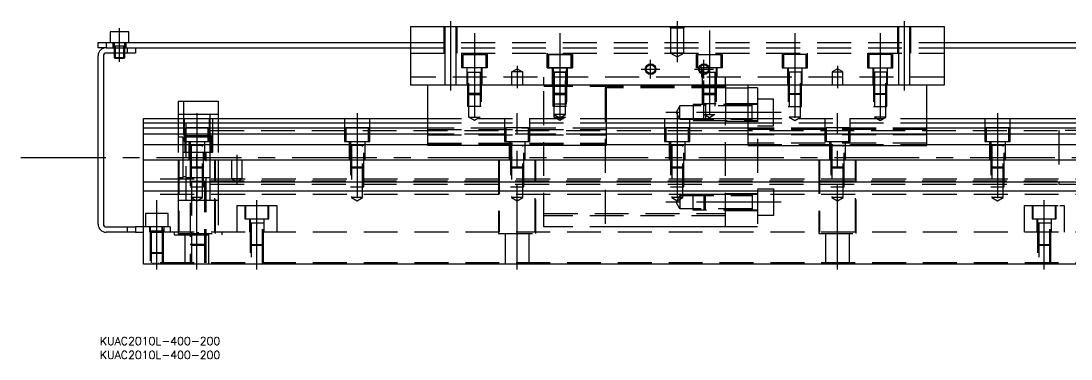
# Model space of a CAD drawing. Extents: x -29 to 639, y -285 to 112.
# Drawn here: x -28.9 to 364.5, y -284.9 to -158.5 of the extents above; entities that cross this region are included whole.
import ezdxf

# ---------------------------------------------------------------- set-up
doc = ezdxf.new("R2010")
doc.units = 0
doc.linetypes.add('CENTER', pattern=[50.8, 31.75, -6.35, 6.35, -6.35])
doc.linetypes.add('DASHED', pattern=[19.05, 12.7, -6.35])
doc.layers.get('0').update_dxf_attribs({"linetype": 'CONTINUOUS'})
doc.layers.add('CENTER', color=1, linetype='CENTER')
doc.styles.get("Standard").update_dxf_attribs({"font": 'txt.shx', "height": 3, "bigfont": 'bigfont.shx'})

# ---------------------------------------------------------------- blocks, each defined once
blk = doc.blocks.new('*U2')
at = {"color": 7, "linetype": 'CONTINUOUS'}
blk.add_text('KUAC2010L-400-200', height=3, dxfattribs=at).set_placement((0.66, -279.69))
blk = doc.blocks.new('*U3')
at = {"color": 7, "linetype": 'CONTINUOUS'}
blk.add_text('KUAC2010L-400-200', height=3, dxfattribs=at).set_placement((0.66, -284.9))

msp = doc.modelspace()

# ---------------------------------------------------------------- linework, layer by layer
at = {"color": 7, "linetype": 'CONTINUOUS'}
for p, q in [((117, -160.49), (117, -182.49)), ((117, -160.49), (317, -160.49)), ((317, -160.49), (317, -182.49)), ((11.5, -162.49), (4.5, -162.49)), ((4.5, -162.49), (4.5, -166.49)), ((11.5, -166.49), (11.5, -162.49)), ((0, -168.49), (0, -166.49)), ((0, -166.49), (3, -166.49)), ((3, -168.49), (0, -168.49)), ((3, -166.49), (3, -168.49)), ((3, -166.49), (117, -166.49)), ((3, -168.49), (11, -168.49)), ((3, -168.49), (11, -168.49)), ((11, -168.49), (117, -168.49)), ((11, -170.49), (11, -168.49)), ((14, -168.49), (14, -170.49)), ((317, -166.49), (431, -166.49)), ((317, -168.49), (423, -168.49)), ((0, -234.49), (0, -171.49)), ((2, -171.49), (2, -234.49)), ((11, -170.49), (3, -170.49)), ((6, -170.49002), (6, -172.14)), ((6, -172.14), (10, -172.14)), ((6, -172.14), (6.35, -172.49)), ((9.65, -172.49), (6.35, -172.49)), ((9.65, -172.49), (10, -172.14)), ((10, -172.14), (10, -170.49002)), ((14, -170.49), (11, -170.49)), ((317, -182.49), (117, -182.49)), ((123.5, -204.99), (123.5, -182.49)), ((190.5, -204.99), (190.5, -182.49)), ((235, -182.49), (235, -194.99)), ((235, -183.49), (243.5, -183.49)), ((243.5, -204.99), (243.5, -182.49)), ((310.5, -204.99), (310.5, -182.49)), ((30, -188.49), (45, -188.49)), ((30, -188.49), (30, -194.99)), ((45, -188.49), (45, -194.99)), ((17, -194.99), (123.5, -194.99)), ((17, -249.49), (17, -194.99)), ((17, -196.529608), (123.5, -196.529608)), ((190.5, -194.99), (243.5, -194.99)), ((190.5, -196.529608), (243.5, -196.529608)), ((310.5, -194.99), (417, -194.99)), ((310.5, -196.529608), (417, -196.529608)), ((123.5, -198.61154), (17, -198.61154)), ((243.5, -198.61154), (190.5, -198.61154)), ((417, -198.61154), (310.5, -198.61154)), ((123.5, -200.826666), (17, -200.826666)), ((243.5, -200.826666), (190.5, -200.826666)), ((417, -200.826666), (310.5, -200.826666)), ((17, -204.671934), (123.5, -204.671934)), ((190.5, -204.99), (123.5, -204.99)), ((190.5, -204.671934), (243.5, -204.671934)), ((243.5, -204.99), (310.5, -204.99)), ((310.5, -204.671934), (417, -204.671934)), ((417, -210.49), (17, -210.49)), ((417, -218.79), (17, -218.79)), ((417, -222.19), (17, -222.19)), ((3, -235.49), (11, -235.49)), ((11, -237.49), (11, -235.49)), ((11, -235.49), (14, -235.49)), ((14, -235.49), (14, -237.49)), ((17, -235.49), (14, -235.49)), ((11, -237.49), (3, -237.49)), ((14, -237.49), (11, -237.49)), ((14, -237.49), (17, -237.49)), ((417, -249.49), (17, -249.49))]:
    msp.add_line(p, q, dxfattribs=at)
at = {"color": 3, "linetype": 'DASHED'}
for p, q in [((129.500006, -160.49), (129.500006, -170.49)), ((129.9, -160.49), (129.9, -170.49)), ((134.1, -170.49), (134.1, -160.49)), ((134.499994, -170.49), (134.499994, -160.49)), ((214.5, -160.99), (214, -160.49)), ((214.5, -160.99), (214.5, -170.49)), ((214.5, -160.99), (219.5, -160.99)), ((219.5, -160.99), (220, -160.49)), ((219.5, -170.49), (219.5, -160.99)), ((299.500006, -160.49), (299.500006, -170.49)), ((299.9, -160.49), (299.9, -170.49)), ((304.1, -170.49), (304.1, -160.49)), ((304.499994, -170.49), (304.499994, -160.49)), ((5.5, -166.49), (5.5, -168.49)), ((10.000006, -167.89), (5.999994, -167.89)), ((6, -166.49), (6, -170.49)), ((6.000006, -166.49), (6.000006, -170.49)), ((6.35, -167.89), (6.35, -170.49)), ((9.65, -170.49), (9.65, -167.89)), ((9.999994, -170.49), (9.999994, -168.49)), ((10, -170.49), (10, -166.49)), ((10.5, -168.49), (10.5, -166.49)), ((117, -166.49), (317, -166.49)), ((117, -168.49), (317, -168.49)), ((117, -170.49), (317, -170.49)), ((129.9, -170.49), (129.9, -182.49)), ((134.1, -182.49), (134.1, -170.49)), ((136.25, -175.99), (136.25, -170.49)), ((136.75, -170.99), (145.25, -170.99)), ((136.75, -175.99), (136.75, -170.99)), ((145.25, -170.99), (145.25, -175.99)), ((145.75, -170.49), (145.75, -175.99)), ((168.25, -170.49), (168.25, -175.99)), ((168.25, -175.99), (168.25, -170.49)), ((177.25, -170.99), (168.75, -170.99)), ((168.75, -170.99), (168.75, -175.99)), ((168.75, -170.99), (177.25, -170.99)), ((168.75, -175.99), (168.75, -170.99)), ((177.25, -175.99), (177.25, -170.99)), ((177.25, -170.99), (177.25, -175.99)), ((177.75, -175.99), (177.75, -170.49)), ((177.75, -170.49), (177.75, -175.99)), ((219.5, -170.49), (214.5, -170.49)), ((214.5, -170.49), (217, -171.933376)), ((217, -171.933376), (219.5, -170.49)), ((224.25, -175.99), (224.25, -170.49)), ((224.75, -170.99), (233.25, -170.99)), ((224.75, -175.99), (224.75, -170.99)), ((233.25, -170.99), (233.25, -175.99)), ((233.75, -170.49), (233.75, -175.99)), ((256.25, -170.49), (256.25, -175.99)), ((265.25, -170.99), (256.75, -170.99)), ((256.75, -170.99), (256.75, -175.99)), ((265.25, -175.99), (265.25, -170.99)), ((265.75, -175.99), (265.75, -170.49)), ((288.25, -170.49), (288.25, -175.99)), ((297.25, -170.99), (288.75, -170.99)), ((288.75, -170.99), (288.75, -175.99)), ((297.25, -175.99), (297.25, -170.99)), ((297.75, -175.99), (297.75, -170.49)), ((299.9, -170.49), (299.9, -182.49)), ((304.1, -182.49), (304.1, -170.49)), ((145.75, -175.99), (136.25, -175.99)), ((138.25, -182.49), (138.25, -175.99)), ((138.500006, -190.49), (138.500006, -175.99)), ((143.499994, -175.99), (143.499994, -190.49)), ((143.75, -175.99), (143.75, -182.49)), ((155, -177.49), (157, -176.3353)), ((157, -176.3353), (159, -177.49)), ((168.25, -175.99), (177.75, -175.99)), ((177.75, -175.99), (168.25, -175.99)), ((170.25, -175.99), (170.25, -179.49)), ((170.25, -182.49), (170.25, -175.99)), ((170.500006, -175.99), (170.500006, -189.49)), ((170.500006, -190.49), (170.500006, -175.99)), ((175.499994, -189.49), (175.499994, -175.99)), ((175.499994, -175.99), (175.499994, -190.49)), ((175.75, -179.49), (175.75, -175.99)), ((175.75, -175.99), (175.75, -182.49)), ((233.75, -175.99), (224.25, -175.99)), ((226.25, -179.49), (226.25, -175.99)), ((226.500006, -189.49), (226.500006, -175.99)), ((231.499994, -175.99), (231.499994, -189.49)), ((231.75, -175.99), (231.75, -179.49)), ((256.25, -175.99), (265.75, -175.99)), ((258.25, -175.99), (258.25, -182.49)), ((258.500006, -175.99), (258.500006, -190.49)), ((263.499994, -190.49), (263.499994, -175.99)), ((263.75, -182.49), (263.75, -175.99)), ((277, -176.3353), (275, -177.49)), ((279, -177.49), (277, -176.3353)), ((288.25, -175.99), (297.75, -175.99)), ((290.25, -175.99), (290.25, -182.49)), ((290.500006, -175.99), (290.500006, -190.49)), ((295.499994, -190.49), (295.499994, -175.99)), ((295.75, -182.49), (295.75, -175.99)), ((317, -179.49), (117, -179.49)), ((138.499994, -177.59), (143.500006, -177.59)), ((138.9, -194.49), (138.9, -177.59)), ((143.1, -177.59), (143.1, -194.49)), ((157, -177.49), (155, -177.49)), ((155, -182.49), (155, -177.49)), ((159, -177.49), (157, -177.49)), ((159, -177.49), (159, -182.49)), ((167, -182.49), (167, -179.49)), ((175.500006, -177.59), (170.499994, -177.59)), ((175.500006, -177.59), (170.499994, -177.59)), ((170.499994, -177.59), (175.500006, -177.59)), ((170.9, -177.59), (170.9, -193.49)), ((170.9, -194.49), (170.9, -177.59)), ((175.1, -193.49), (175.1, -177.59)), ((175.1, -177.59), (175.1, -194.49)), ((226.499994, -177.59), (231.500006, -177.59)), ((226.499994, -177.59), (231.500006, -177.59)), ((226.9, -193.49), (226.9, -177.59)), ((231.1, -177.59), (231.1, -193.49)), ((235, -182.49), (235, -179.49)), ((263.500006, -177.59), (258.499994, -177.59)), ((258.9, -177.59), (258.9, -194.49)), ((263.1, -194.49), (263.1, -177.59)), ((275, -177.49), (277, -177.49)), ((275, -177.49), (275, -182.49)), ((277, -177.49), (279, -177.49)), ((279, -182.49), (279, -177.49)), ((295.500006, -177.59), (290.499994, -177.59)), ((290.9, -177.59), (290.9, -194.49)), ((295.1, -194.49), (295.1, -177.59)), ((167, -235.49), (167, -182.49)), ((235, -182.99), (167, -182.99)), ((190, -183.49), (190, -235.49)), ((235, -183.49), (190, -183.49)), ((247, -183.49), (243.5, -183.49)), ((247, -183.49), (247, -235.49)), ((32, -188.49), (32, -207.49)), ((43, -207.49), (43, -188.49)), ((143.5, -185.59), (138.5, -185.59)), ((138.9, -185.99), (138.5, -185.59)), ((138.9, -185.99), (143.1, -185.99)), ((143.5, -185.59), (143.1, -185.99)), ((170.5, -185.59), (175.5, -185.59)), ((170.5, -185.59), (170.9, -185.99)), ((175.5, -185.59), (170.5, -185.59)), ((170.9, -185.99), (170.5, -185.59)), ((175.1, -185.99), (170.9, -185.99)), ((170.9, -185.99), (175.1, -185.99)), ((175.1, -185.99), (175.5, -185.59)), ((175.5, -185.59), (175.1, -185.99)), ((231.5, -185.59), (226.5, -185.59)), ((226.9, -185.99), (226.5, -185.59)), ((226.9, -185.99), (231.1, -185.99)), ((231.5, -185.59), (231.1, -185.99)), ((253, -187.74), (247, -187.74)), ((253, -197.74), (253, -187.74)), ((258.5, -185.59), (263.5, -185.59)), ((258.5, -185.59), (258.9, -185.99)), ((263.1, -185.99), (258.9, -185.99)), ((263.1, -185.99), (263.5, -185.59)), ((290.5, -185.59), (295.5, -185.59)), ((290.5, -185.59), (290.9, -185.99)), ((295.1, -185.99), (290.9, -185.99)), ((295.1, -185.99), (295.5, -185.59)), ((143.499994, -190.49), (138.500006, -190.49)), ((170.500006, -189.49), (175.499994, -189.49)), ((175.499994, -190.49), (170.500006, -190.49)), ((218, -190.24), (216.556624, -192.74)), ((216.556624, -192.74), (218, -195.24)), ((218, -195.24), (218, -190.24)), ((245, -190.24), (218, -190.24)), ((223, -189.740006), (223, -195.739994)), ((247, -189.740006), (223, -189.740006)), ((231.499994, -189.49), (226.500006, -189.49)), ((227.5, -189.74), (227, -190.24)), ((227, -195.24), (227, -190.24)), ((227.5, -189.74), (227.5, -195.74)), ((247, -189.49), (235, -189.49)), ((245, -195.740006), (245, -189.739994)), ((258.500006, -190.49), (263.499994, -190.49)), ((290.500006, -190.49), (295.499994, -190.49)), ((33, -193.49), (30, -193.49)), ((30, -194.99), (30, -210.49)), ((32.25, -194.99), (32.25, -203.49)), ((33, -209.49), (33, -193.49)), ((42, -193.49), (33, -193.49)), ((41.75, -203.49), (41.75, -194.99)), ((42, -194.99), (42, -193.49)), ((45, -193.49), (42, -193.49)), ((42, -201.49), (42, -194.99)), ((45, -194.99), (45, -210.49)), ((92.25, -194.99), (92.25, -203.49)), ((101.75, -203.49), (101.75, -194.99)), ((123.5, -194.99), (190.5, -194.99)), ((123.5, -196.529608), (190.5, -196.529608)), ((138.9, -194.49), (143.1, -194.49)), ((141, -195.702436), (138.9, -194.49)), ((143.1, -194.49), (141, -195.702436)), ((152.25, -194.99), (152.25, -203.49)), ((161.75, -203.49), (161.75, -194.99)), ((175.1, -193.49), (170.9, -193.49)), ((170.9, -193.49), (173, -194.702436)), ((170.9, -194.49), (175.1, -194.49)), ((173, -195.702436), (170.9, -194.49)), ((173, -194.702436), (175.1, -193.49)), ((175.1, -194.49), (173, -195.702436)), ((212.25, -194.99), (212.25, -203.49)), ((218, -195.24), (245, -195.24)), ((221.75, -203.49), (221.75, -194.99)), ((223, -195.739994), (247, -195.739994)), ((226.9, -193.49), (231.1, -193.49)), ((229, -194.702436), (226.9, -193.49)), ((227, -195.24), (227.5, -195.74)), ((231.1, -193.49), (229, -194.702436)), ((235, -235.49), (235, -194.99)), ((235, -195.99), (247, -195.99)), ((243.5, -194.99), (310.5, -194.99)), ((243.5, -196.529608), (310.5, -196.529608)), ((263.1, -194.49), (258.9, -194.49)), ((258.9, -194.49), (261, -195.702436)), ((261, -195.702436), (263.1, -194.49)), ((272.25, -194.99), (272.25, -203.49)), ((281.75, -203.49), (281.75, -194.99)), ((295.1, -194.49), (290.9, -194.49)), ((290.9, -194.49), (293, -195.702436)), ((293, -195.702436), (295.1, -194.49)), ((332.25, -194.99), (332.25, -203.49)), ((341.75, -203.49), (341.75, -194.99)), ((41.25, -198.49), (32.75, -198.49)), ((32.75, -198.49), (32.75, -203.49)), ((41.25, -203.49), (41.25, -198.49)), ((42, -199.489994), (360, -199.489994)), ((101.25, -198.49), (92.75, -198.49)), ((92.75, -198.49), (92.75, -203.49)), ((101.25, -203.49), (101.25, -198.49)), ((190.5, -198.61154), (123.5, -198.61154)), ((123.5, -199.01668), (190.5, -199.01668)), ((161.25, -198.49), (152.75, -198.49)), ((152.75, -198.49), (152.75, -203.49)), ((161.25, -203.49), (161.25, -198.49)), ((221.25, -198.49), (212.75, -198.49)), ((212.75, -198.49), (212.75, -203.49)), ((221.25, -203.49), (221.25, -198.49)), ((310.5, -198.61154), (243.5, -198.61154)), ((310.5, -199.01668), (243.5, -199.01668)), ((247, -197.74), (253, -197.74)), ((281.25, -198.49), (272.75, -198.49)), ((272.75, -198.49), (272.75, -203.49)), ((281.25, -203.49), (281.25, -198.49)), ((341.25, -198.49), (332.75, -198.49)), ((332.75, -198.49), (332.75, -203.49)), ((341.25, -203.49), (341.25, -198.49)), ((360, -199.49), (359.995, -199.49)), ((360, -199.489994), (360, -219.49)), ((375, -199.49), (360, -199.49)), ((360.005, -199.49), (360, -199.49)), ((360, -199.490502), (360, -199.49)), ((31.85, -201.99), (30, -201.99)), ((31.85, -209.49), (31.85, -201.99)), ((33, -202.34), (31.85, -202.34)), ((32.25, -203.49), (41.75, -203.49)), ((41.25, -201.49), (32.5, -201.49)), ((32.5, -201.49), (32.5, -207.49)), ((41.25, -201.99), (33, -201.99)), ((34, -203.49), (34, -210.49)), ((34.500006, -203.49), (34.500006, -220.49)), ((39.499994, -220.49), (39.499994, -203.49)), ((40, -210.49), (40, -203.49)), ((42.5, -201.49), (41.25, -201.49)), ((42, -201.99), (41.25, -201.99)), ((42, -200.739994), (360, -200.739994)), ((42, -207.49), (42, -201.49)), ((42.5, -207.49), (42.5, -201.49)), ((92.25, -203.49), (101.75, -203.49)), ((94, -203.49), (94, -210.49)), ((94.500006, -203.49), (94.500006, -220.49)), ((99.499994, -220.49), (99.499994, -203.49)), ((100, -210.49), (100, -203.49)), ((190.5, -200.826666), (123.5, -200.826666)), ((123.5, -201.07), (190.5, -201.07)), ((123.5, -204.167372), (190.5, -204.167372)), ((152.25, -203.49), (161.75, -203.49)), ((154, -203.49), (154, -210.49)), ((154.500006, -203.49), (154.500006, -220.49)), ((159.499994, -220.49), (159.499994, -203.49)), ((160, -210.49), (160, -203.49)), ((212.25, -203.49), (221.75, -203.49)), ((214, -203.49), (214, -210.49)), ((214.500006, -203.49), (214.500006, -220.49)), ((219.499994, -220.49), (219.499994, -203.49)), ((220, -210.49), (220, -203.49)), ((310.5, -200.826666), (243.5, -200.826666)), ((310.5, -201.07), (243.5, -201.07)), ((310.5, -204.167372), (243.5, -204.167372)), ((272.25, -203.49), (281.75, -203.49)), ((274, -203.49), (274, -210.49)), ((274.500006, -203.49), (274.500006, -220.49)), ((279.499994, -220.49), (279.499994, -203.49)), ((280, -210.49), (280, -203.49)), ((332.25, -203.49), (341.75, -203.49)), ((334, -203.49), (334, -210.49)), ((334.500006, -203.49), (334.500006, -220.49)), ((339.499994, -220.49), (339.499994, -203.49)), ((340, -210.49), (340, -203.49)), ((32, -207.49), (43, -207.49)), ((39.500006, -205.09), (34.499994, -205.09)), ((34.500006, -207.49), (34.500006, -248.99)), ((34.9, -205.09), (34.9, -224.49)), ((39.1, -224.49), (39.1, -205.09)), ((40.499994, -248.99), (40.499994, -207.49)), ((42, -209.49), (42, -207.49)), ((99.500006, -205.09), (94.499994, -205.09)), ((94.9, -205.09), (94.9, -224.49)), ((99.1, -224.49), (99.1, -205.09)), ((123.5, -204.671934), (190.5, -204.671934)), ((159.500006, -205.09), (154.499994, -205.09)), ((154.9, -205.09), (154.9, -224.49)), ((159.1, -224.49), (159.1, -205.09)), ((219.500006, -205.09), (214.499994, -205.09)), ((214.9, -205.09), (214.9, -224.49)), ((219.1, -224.49), (219.1, -205.09)), ((243.5, -204.671934), (310.5, -204.671934)), ((279.500006, -205.09), (274.499994, -205.09)), ((274.9, -205.09), (274.9, -224.49)), ((279.1, -224.49), (279.1, -205.09)), ((339.500006, -205.09), (334.499994, -205.09)), ((334.9, -205.09), (334.9, -224.49)), ((339.1, -224.49), (339.1, -205.09)), ((30, -210.49), (30, -218.79)), ((30, -210.49), (30, -237.99)), ((30.291796, -210.49), (30.291796, -237.49)), ((31.85, -216.99), (31.85, -209.49)), ((33, -225.49), (33, -209.49)), ((42, -210.49), (42, -209.49)), ((42, -218.79), (42, -210.49)), ((43.708204, -237.49), (43.708204, -210.49)), ((44, -237.99), (44, -210.49)), ((45, -210.49), (45, -218.79)), ((50, -210.49), (50, -217.49)), ((54, -217.49), (54, -210.49)), ((150, -210.49), (150, -237.99)), ((150.291796, -210.49), (150.291796, -237.49)), ((163.708204, -237.49), (163.708204, -210.49)), ((164, -237.99), (164, -210.49)), ((270, -210.49), (270, -237.99)), ((270.291796, -210.49), (270.291796, -237.49)), ((283.708204, -237.49), (283.708204, -210.49)), ((284, -237.99), (284, -210.49)), ((34.5, -213.09), (39.5, -213.09)), ((34.5, -213.09), (34.9, -213.49)), ((39.1, -213.49), (34.9, -213.49)), ((39.1, -213.49), (39.5, -213.09)), ((94.5, -213.09), (99.5, -213.09)), ((94.5, -213.09), (94.9, -213.49)), ((99.1, -213.49), (94.9, -213.49)), ((99.1, -213.49), (99.5, -213.09)), ((154.5, -213.09), (159.5, -213.09)), ((154.5, -213.09), (154.9, -213.49)), ((159.1, -213.49), (154.9, -213.49)), ((159.1, -213.49), (159.5, -213.09)), ((214.5, -213.09), (219.5, -213.09)), ((214.5, -213.09), (214.9, -213.49)), ((219.1, -213.49), (214.9, -213.49)), ((219.1, -213.49), (219.5, -213.09)), ((274.5, -213.09), (279.5, -213.09)), ((274.5, -213.09), (274.9, -213.49)), ((279.1, -213.49), (274.9, -213.49)), ((279.1, -213.49), (279.5, -213.09)), ((334.5, -213.09), (339.5, -213.09)), ((334.5, -213.09), (334.9, -213.49)), ((339.1, -213.49), (334.9, -213.49)), ((339.1, -213.49), (339.5, -213.09)), ((417, -217.64), (17, -217.64)), ((30, -216.99), (31.85, -216.99)), ((30, -218.79), (30, -222.19)), ((31.85, -216.64), (33, -216.64)), ((33, -216.99), (40.5, -216.99)), ((40.500006, -218.49), (34.499994, -218.49)), ((35, -218.49), (35, -248.99)), ((40, -248.99), (40, -218.49)), ((40.5, -216.99), (42, -216.99)), ((42, -218.24), (360, -218.24)), ((42, -222.19), (42, -218.79)), ((42, -219.49), (360, -219.49)), ((45, -218.79), (45, -222.19)), ((54, -217.49), (50, -217.49)), ((50, -217.49), (52, -218.6447)), ((52, -218.6447), (54, -217.49)), ((359.995, -219.49), (360, -219.49)), ((360, -219.49), (360.291796, -219.49)), ((360, -219.49), (360.005, -219.49)), ((360.291796, -219.49), (375, -219.49)), ((417, -223.34), (17, -223.34)), ((30, -222.19), (30, -238.49)), ((34.500006, -220.49), (39.499994, -220.49)), ((42, -225.49), (42, -222.19)), ((45, -222.19), (45, -238.49)), ((94.500006, -220.49), (99.499994, -220.49)), ((154.500006, -220.49), (159.499994, -220.49)), ((214.500006, -220.49), (219.499994, -220.49)), ((216.556624, -226.24), (218, -223.74)), ((218, -223.74), (218, -228.74)), ((218, -223.74), (245, -223.74)), ((223, -229.239994), (223, -223.240006)), ((223, -223.240006), (247, -223.240006)), ((227, -223.74), (227.5, -223.24)), ((227, -223.74), (227, -228.74)), ((227.5, -229.24), (227.5, -223.24)), ((235, -222.99), (247, -222.99)), ((245, -223.239994), (245, -229.240006)), ((247, -221.24), (253, -221.24)), ((253, -221.24), (253, -231.24)), ((274.500006, -220.49), (279.499994, -220.49)), ((334.500006, -220.49), (339.499994, -220.49)), ((30, -225.49), (33, -225.49)), ((33, -225.49), (40.5, -225.49)), ((39.1, -224.49), (34.9, -224.49)), ((34.9, -224.49), (37, -225.702436)), ((37, -225.702436), (39.1, -224.49)), ((40.5, -225.49), (42, -225.49)), ((42, -225.49), (45, -225.49)), ((52, -227.49), (52, -237.49)), ((52, -227.49), (60.291796, -227.49)), ((55, -227.49), (55, -232.49)), ((55.25, -227.49), (55.25, -232.49)), ((60.291796, -227.49), (67, -227.49)), ((63.75, -232.49), (63.75, -227.49)), ((64, -232.49), (64, -227.49)), ((67, -227.49), (67, -237.49)), ((99.1, -224.49), (94.9, -224.49)), ((94.9, -224.49), (97, -225.702436)), ((97, -225.702436), (99.1, -224.49)), ((159.1, -224.49), (154.9, -224.49)), ((154.9, -224.49), (157, -225.702436)), ((157, -225.702436), (159.1, -224.49)), ((219.1, -224.49), (214.9, -224.49)), ((214.9, -224.49), (217, -225.702436)), ((218, -228.74), (216.556624, -226.24)), ((217, -225.702436), (219.1, -224.49)), ((279.1, -224.49), (274.9, -224.49)), ((274.9, -224.49), (277, -225.702436)), ((277, -225.702436), (279.1, -224.49)), ((339.1, -224.49), (334.9, -224.49)), ((334.9, -224.49), (337, -225.702436)), ((337, -225.702436), (339.1, -224.49)), ((347, -227.49), (347, -237.49)), ((347, -227.49), (360.291796, -227.49)), ((350, -227.49), (350, -232.49)), ((350.25, -227.49), (350.25, -232.49)), ((358.75, -232.49), (358.75, -227.49)), ((359, -232.49), (359, -227.49)), ((360.291796, -227.49), (362, -227.49)), ((362, -227.49), (362, -237.49)), ((26.25, -230.49), (17.75, -230.49)), ((17.75, -230.49), (17.75, -235.49)), ((26.25, -235.49), (26.25, -230.49)), ((167, -230.49), (235, -230.49)), ((235, -231.336052), (167, -231.336052)), ((245, -228.74), (218, -228.74)), ((247, -229.239994), (223, -229.239994)), ((227.5, -229.24), (227, -228.74)), ((247, -229.49), (235, -229.49)), ((253, -231.24), (247, -231.24)), ((27, -235.49), (17, -235.49)), ((19.25, -235.49), (19.25, -237.49)), ((19.500006, -235.49), (19.500006, -248.99)), ((24, -237.49), (24, -235.49)), ((24, -235.49), (24, -237.49)), ((24.499994, -248.99), (24.499994, -235.49)), ((24.75, -237.49), (24.75, -235.49)), ((27, -235.49), (27, -237.49)), ((55, -232.49), (64, -232.49)), ((56.75, -232.49), (56.75, -237.49)), ((62.000006, -234.09), (56.999994, -234.09)), ((57.000006, -232.49), (57.000006, -248.99)), ((57.4, -234.09), (57.4, -248.99)), ((61.6, -248.99), (61.6, -234.09)), ((61.999994, -248.99), (61.999994, -232.49)), ((62.25, -237.49), (62.25, -232.49)), ((235, -235.49), (167, -235.49)), ((247, -235.49), (190, -235.49)), ((350, -232.49), (359, -232.49)), ((351.75, -232.49), (351.75, -237.49)), ((357.000006, -234.09), (351.999994, -234.09)), ((352.000006, -232.49), (352.000006, -248.99)), ((352.4, -234.09), (352.4, -248.99)), ((356.6, -248.99), (356.6, -234.09)), ((356.999994, -248.99), (356.999994, -232.49)), ((357.25, -237.49), (357.25, -232.49)), ((417, -237.49), (17, -237.49)), ((24.499994, -237.09), (19.500006, -237.09)), ((19.9, -237.09), (19.9, -248.99)), ((19.9, -237.49), (24.1, -237.49)), ((24.1, -248.99), (24.1, -237.09)), ((28.5, -237.49), (28.5, -238.49)), ((28.5, -238.49), (46.5, -238.49)), ((30, -237.99), (44, -237.99)), ((32.5, -237.99), (32.5, -249.49)), ((37.5, -237.49), (37.5, -238.49)), ((37.5, -238.49), (37.5, -237.49)), ((41.5, -249.49), (41.5, -237.99)), ((46.5, -238.49), (46.5, -237.49)), ((150, -237.99), (164, -237.99)), ((152.5, -237.99), (152.5, -249.49)), ((161.5, -249.49), (161.5, -237.99)), ((270, -237.99), (284, -237.99)), ((272.5, -237.99), (272.5, -249.49)), ((281.5, -249.49), (281.5, -237.99)), ((34.5, -241.99), (40.5, -241.99)), ((34.5, -241.99), (35, -242.49)), ((40, -242.49), (35, -242.49)), ((40, -242.49), (40.5, -241.99)), ((57, -242.09), (62, -242.09)), ((57, -242.09), (57.4, -242.49)), ((61.6, -242.49), (57.4, -242.49)), ((61.6, -242.49), (62, -242.09)), ((352, -242.09), (357, -242.09)), ((352, -242.09), (352.4, -242.49)), ((356.6, -242.49), (352.4, -242.49)), ((356.6, -242.49), (357, -242.09)), ((19.5, -245.09), (24.5, -245.09)), ((19.5, -245.09), (19.9, -245.49)), ((24.1, -245.49), (19.9, -245.49)), ((24.1, -245.49), (24.5, -245.09)), ((417, -248.99), (17, -248.99)), ((20.500008, -248.99), (20.500008, -249.49)), ((21.359688, -249.49), (21.359688, -248.99)), ((22.640312, -248.99), (22.640312, -249.49)), ((23.499992, -249.49), (23.499992, -248.99))]:
    msp.add_line(p, q, dxfattribs=at)
at = {"color": 3, "linetype": 'CONTINUOUS'}
for p, q in [((6.35, -170.49002), (6.35, -172.49)), ((9.65, -172.49), (9.65, -170.49002))]:
    msp.add_line(p, q, dxfattribs=at)
for centre in [(207, -176.49), (227, -176.49)]:
    msp.add_circle(centre, 2, dxfattribs=at)
at = {"color": 7, "linetype": 'CONTINUOUS'}
for centre in [(207, -176.49), (227, -176.49)]:
    msp.add_circle(centre, 1.65, dxfattribs=at)
for centre, radius, start, end in [((3, -171.49), 3, 90, 180), ((3, -171.49), 1, 90, 180), ((3, -234.49), 3, 180, 270), ((3, -234.49), 1, 180, 270)]:
    msp.add_arc(centre, radius, start, end, dxfattribs=at)
at = {"layer": 'CENTER', "color": 1, "linetype": 'CENTER'}
for p, q in [((8, -173.806268), (8, -161.173732)), ((132, -158.49), (132, -184.49)), ((217, -158.49), (217, -173.933376)), ((302, -158.49), (302, -184.49)), ((141, -162.99), (141, -197.702436)), ((173, -162.99), (173, -197.702436)), ((229, -161.99), (229, -196.702436)), ((261, -162.99), (261, -197.702436)), ((293, -162.99), (293, -197.702436)), ((207, -179.99), (207, -172.99)), ((227, -179.99), (227, -172.99)), ((157, -175.277564), (157, -183.547736)), ((203.5, -176.49), (210.5, -176.49)), ((223.5, -176.49), (230.5, -176.49)), ((277, -175.277564), (277, -183.547736)), ((255.888227, -192.74), (212.753975, -192.74)), ((37, -192.99), (37, -227.702436)), ((97, -192.99), (97, -227.702436)), ((157, -251.49), (157, -192.99)), ((217, -192.99), (217, -227.702436)), ((277, -251.49), (277, -192.99)), ((337, -192.99), (337, -227.702436)), ((37, -251.49), (37, -208.49)), ((52, -208.49), (52, -219.702436)), ((-28.891336, -209.49), (496.707811, -209.49)), ((22, -251.49), (22, -225.49)), ((59.5, -251.49), (59.5, -225.49)), ((255.888227, -226.24), (212.753975, -226.24)), ((354.5, -251.49), (354.5, -225.49))]:
    msp.add_line(p, q, dxfattribs=at)

# ---------------------------------------------------------------- block references
at = {"color": 7, "linetype": 'CONTINUOUS'}
for name in ['*U2', '*U3']:
    msp.add_blockref(name, (0, 0), dxfattribs=at)

doc.saveas('drawing.dxf')
